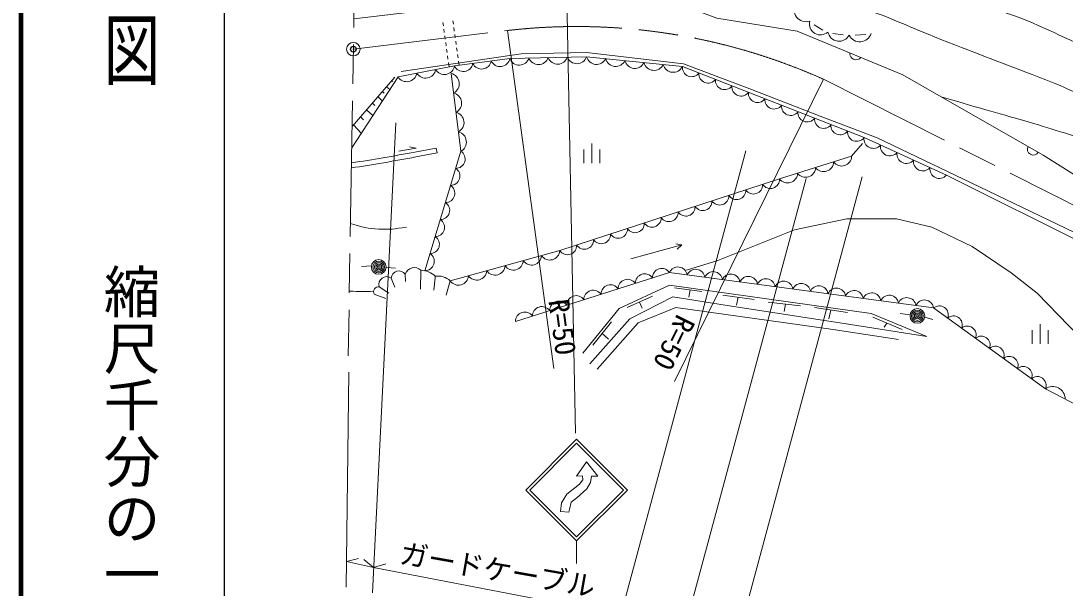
# Model space of a CAD drawing. Units: millimetres at full size, sheet at 1:1000; details may follow other scales. Extents: x 40000 to 680000, y 20000 to 380000.
# Drawn here: x 40000 to 132496, y 262268 to 312463 of the extents above; entities that cross this region are included whole.
import ezdxf
from ezdxf.enums import TextEntityAlignment as Align

# ---------------------------------------------------------------- set-up
doc = ezdxf.new("R2010")
doc.units = ezdxf.units.MM
doc.header["$LTSCALE"] = 1000
doc.header["$PDMODE"] = 32
doc.header["$PDSIZE"] = 500
doc.linetypes.add('CHAIN', pattern=[18.5, 12, -1.5, 3.5, -1.5])
for name, color, linetype, lineweight in [('M-BGD', 7, 'Continuous', 13), ('M-BMK', 2, 'CHAIN', 13), ('M-BMK-SRVR', 3, 'Continuous', 13), ('M-STR-HTXT', 7, 'Continuous', 13), ('M-STR-STRC', 7, 'Continuous', 13), ('M-TTL', 2, 'Continuous', 140), ('M-TTL-BAND', 7, 'Continuous', 25)]:
    doc.layers.add(name, color=color, linetype=linetype, lineweight=lineweight)
doc.layers.add('M-OTRS', color=6, linetype='Continuous')
doc.styles.add('@ＭＳ ゴシック', font='')
doc.styles.add('ＭＳ ゴシック', font='')
doc.styles.get('@ＭＳ ゴシック').set_extended_font_data('@MS Gothic')
doc.styles.get('ＭＳ ゴシック').set_extended_font_data('MS Gothic')

msp = doc.modelspace()

# ---------------------------------------------------------------- linework, layer by layer
at = {"layer": 'M-BGD'}
for p, q in [((77378, 312336), (77420, 312039)), ((77461, 311742), (77503, 311444)), ((78268, 312460), (78309, 312162)), ((78350, 311865), (78392, 311568)), ((110262, 312121), (111045, 311652)), ((77544, 311147), (77585, 310850)), ((78433, 311271), (78474, 310974)), ((111920, 311358), (112844, 311225)), ((113904, 311201), (114844, 311266)), ((77627, 310553), (77668, 310256)), ((77709, 309959), (77751, 309662)), ((78516, 310677), (78557, 310380)), ((78598, 310082), (78640, 309785)), ((77792, 309364), (77833, 309067)), ((78681, 309488), (78722, 309191)), ((77875, 308770), (77928, 308388)), ((78764, 308894), (78817, 308511)), ((69303, 301237), (73405, 307526)), ((69335, 303110), (73124, 307486)), ((72848, 307167), (72952, 307091)), ((72015, 306205), (72181, 306065)), ((72384, 306632), (72672, 306403)), ((71628, 305758), (72006, 305382)), ((70628, 304603), (71166, 304093)), ((71137, 305191), (71365, 304982)), ((70084, 303975), (70353, 303717)), ((69472, 303268), (70143, 302524)), ((90569, 299859), (90569, 301609)), ((73474, 300933), (75028, 301192)), ((75028, 301192), (74413, 301310)), ((74910, 300855), (76780, 301215)), ((74993, 300423), (76863, 300783)), ((76780, 301215), (76863, 300783)), ((89869, 299859), (89869, 301084)), ((91269, 299859), (91269, 301084)), ((138570, 290530), (121983, 298814)), ((94035, 291410), (98554, 292635)), ((98554, 292635), (98006, 292745)), ((98554, 292635), (98137, 292263)), ((71051, 290780), (70175, 290723)), ((72369, 290639), (73178, 290590)), ((72799, 289696), (73138, 288896)), ((74051, 290054), (74070, 289404)), ((75436, 290403), (75389, 288717)), ((71744, 288943), (72601, 288368)), ((78035, 289461), (77677, 288199)), ((97893, 288837), (100332, 288516)), ((99280, 288654), (99155, 288027)), ((71292, 288274), (72328, 287888)), ((93711, 287104), (95934, 288093)), ((102186, 288184), (104945, 287818)), ((103532, 288006), (103394, 287292)), ((94793, 287585), (95029, 287038)), ((106181, 287586), (109051, 287248)), ((107729, 287403), (107599, 286749)), ((110308, 287087), (113223, 286660)), ((111735, 286878), (111577, 286090)), ((92315, 285822), (90658, 283778)), ((115458, 286252), (118058, 285140)), ((118758, 286447), (117883, 286580)), ((120060, 286237), (120769, 286032)), ((116691, 285725), (116466, 285366)), ((129584, 283875), (129584, 285100)), ((130284, 283875), (130284, 285625)), ((130984, 283875), (130984, 285100)), ((91479, 284791), (92045, 284312))]:
    msp.add_line(p, q, dxfattribs=at)
for points in [[(69495, 312637), (75980, 313419), (79262, 313932), (86835, 314796), (91255, 315148), (96154, 314796), (101648, 312707), (108752, 311563), (118115, 307698), (121518, 305739), (130554, 300594), (134605, 298049)], [(73405, 307526), (78404, 308478), (83303, 309132), (90108, 309295), (98601, 308424), (114687, 302136), (121983, 298814)], [(73677, 307991), (84320, 309563), (90112, 309667), (98702, 308650), (104560, 306455), (110786, 304035), (115859, 302106), (124168, 298135), (136345, 292283), (139083, 291034), (145840, 289737), (152837, 289913), (157560, 290778), (168528, 295998), (175941, 299392), (182618, 302322), (191376, 303235), (200727, 301954), (206219, 301121), (211006, 299280)], [(75779, 290357), (78965, 300923), (78121, 307810)], [(78035, 289461), (87734, 292133), (107204, 298487), (113588, 300483), (114549, 301620)], [(98969, 290407), (101739, 291254), (108514, 293985), (113157, 294946), (117560, 294946), (120699, 294209), (124253, 292496), (127728, 290159), (130033, 288365), (133764, 284507), (137254, 281192), (141336, 278718), (146186, 275735), (147963, 274918)], [(76698, 289866), (76688, 289715), (76585, 288632)], [(137880, 275787), (135976, 277199), (130757, 279905), (120846, 287062), (97460, 290191), (83802, 285849)], [(89773, 283049), (92991, 287020), (97459, 289086), (115311, 286572), (120243, 284538), (113486, 285595), (102374, 287292), (97747, 288045), (93936, 286091), (90382, 282105)], [(91054, 281656), (94673, 285739), (98019, 287100), (111949, 285163), (117729, 284266)]]:
    msp.add_lwpolyline(points, dxfattribs=at)
for centre, radius in [((71700, 290687), 650), ((71700, 290687), 520), ((71700, 290687), 390), ((71700, 290687), 260), ((71700, 290687), 130), ((71700, 290687), 20), ((119408, 286354), 650), ((119408, 286354), 520), ((119408, 286354), 390), ((119408, 286354), 260), ((119408, 286354), 130), ((119408, 286354), 20)]:
    msp.add_circle(centre, radius, dxfattribs=at)
for centre, radius, start, end in [((109548, 313456), 1065, 149.09944, 287.87895), ((110820, 312197), 976, 165.47649, 312.7073), ((112481, 311690), 1021, 191.88775, 331.34081), ((114311, 311645), 1034, 205.40387, 343.57543), ((82452, 309286), 866, 205.46093, 349.72836), ((84147, 309455), 903, 200.99351, 341.75616), ((85848, 309496), 903, 200.99351, 341.75616), ((87549, 309537), 903, 200.99351, 341.75616), ((89250, 309578), 903, 200.99351, 341.75616), ((90989, 309514), 907, 193.94298, 334.34499), ((92687, 309339), 907, 193.94298, 334.34499), ((94386, 309165), 907, 193.94298, 334.34499), ((113976, 309576), 553, 173.93061, 321.20863), ((75848, 308296), 900, 210.24098, 351.33644), ((77515, 308614), 900, 210.24098, 351.33644), ((79185, 308851), 866, 205.46093, 349.72836), ((80819, 309068), 866, 205.46093, 349.72836), ((96084, 308991), 907, 193.94298, 334.34499), ((97783, 308817), 907, 193.94298, 334.34499), ((99410, 308337), 814, 173.87335, 323.42928), ((74182, 307979), 900, 210.24098, 351.33644), ((77903, 306909), 927, 297.6313, 76.33992), ((100872, 307766), 814, 173.87335, 323.42928), ((102335, 307194), 814, 173.87335, 323.42928), ((103797, 306622), 814, 173.87335, 323.42928), ((78113, 305187), 927, 297.6313, 76.33992), ((105259, 306051), 814, 173.87335, 323.42928), ((106722, 305479), 814, 173.87335, 323.42928), ((78324, 303466), 927, 297.6313, 76.33992), ((108184, 304908), 814, 173.87335, 323.42928), ((109647, 304336), 814, 173.87335, 323.42928), ((111109, 303764), 814, 173.87335, 323.42928), ((78535, 301744), 927, 297.6313, 76.33992), ((112571, 303193), 814, 173.87335, 323.42928), ((114034, 302621), 814, 173.87335, 323.42928), ((115515, 302018), 836, 171.88549, 319.14062), ((41559, 479958), 182182, 278.75227, 280.54821), ((78529, 300231), 818, 268.66579, 57.77195), ((116974, 301354), 836, 171.88549, 319.14062), ((118433, 300689), 836, 171.88549, 319.14062), ((129671, 301102), 512, 150.80509, 329.89118), ((41559, 479958), 182622, 278.72862, 280.54821), ((111110, 300004), 882, 216.03922, 358.69665), ((112706, 300503), 882, 216.03922, 358.69665), ((119892, 300025), 836, 171.88549, 319.14062), ((78074, 298722), 818, 268.66579, 57.77195), ((107918, 299006), 882, 216.03922, 358.69665), ((109514, 299505), 882, 216.03922, 358.69665), ((121351, 299360), 836, 171.88549, 319.14062), ((77619, 297212), 818, 268.66579, 57.77195), ((104890, 297960), 817, 213.47843, 2.66621), ((106388, 298449), 817, 213.47843, 2.66621), ((101895, 296982), 817, 213.47843, 2.66621), ((103393, 297471), 817, 213.47843, 2.66621), ((77164, 295703), 818, 268.66579, 57.77195), ((98900, 296005), 817, 213.47843, 2.66621), ((100397, 296494), 817, 213.47843, 2.66621), ((95904, 295027), 817, 213.47843, 2.66621), ((97402, 295516), 817, 213.47843, 2.66621), ((76708, 294194), 818, 268.66579, 57.77195), ((94407, 294539), 817, 213.47843, 2.66621), ((76253, 292684), 818, 268.66579, 57.77195), ((91411, 293561), 817, 213.47843, 2.66621), ((92909, 294050), 817, 213.47843, 2.66621), ((88416, 292584), 817, 213.47843, 2.66621), ((89914, 293073), 817, 213.47843, 2.66621), ((75798, 291175), 818, 268.66579, 57.77195), ((85234, 291741), 886, 214.22536, 356.58488), ((86850, 292186), 886, 214.22536, 356.58488), ((74859, 289770), 856, 47.61996, 160.63587), ((82001, 290850), 886, 214.22536, 356.58488), ((83617, 291295), 886, 214.22536, 356.58488), ((96770, 289732), 828, 33.6346, 181.64014), ((98211, 289873), 816, 7.69906, 157.05779), ((99770, 289665), 816, 7.69906, 157.05779), ((72394, 289148), 682, 53.57994, 197.49542), ((73494, 289634), 698, 36.98052, 174.91027), ((75353, 288456), 1949, 46.3525, 87.56031), ((76953, 288296), 1590, 47.08234, 99.22326), ((78768, 289959), 886, 214.22536, 356.58488), ((80384, 290404), 886, 214.22536, 356.58488), ((93735, 288767), 828, 33.6346, 181.64014), ((95252, 289250), 828, 33.6346, 181.64014), ((101329, 289456), 816, 7.69906, 157.05779), ((102888, 289247), 816, 7.69906, 157.05779), ((104447, 289039), 816, 7.69906, 157.05779), ((106006, 288830), 816, 7.69906, 157.05779), ((71699, 288486), 459, 84.38962, 207.48857), ((90700, 287802), 828, 33.6346, 181.64014), ((92217, 288285), 828, 33.6346, 181.64014), ((107565, 288621), 816, 7.69906, 157.05779), ((109124, 288413), 816, 7.69906, 157.05779), ((110683, 288204), 816, 7.69906, 157.05779), ((112242, 287996), 816, 7.69906, 157.05779), ((113801, 287787), 816, 7.69906, 157.05779), ((87665, 286837), 828, 33.6346, 181.64014), ((89182, 287320), 828, 33.6346, 181.64014), ((115360, 287578), 816, 7.69906, 157.05779), ((116919, 287370), 816, 7.69906, 157.05779), ((118478, 287161), 816, 7.69906, 157.05779), ((120037, 286952), 816, 7.69906, 157.05779), ((86147, 286355), 828, 33.6346, 181.64014), ((121356, 286463), 786, 337.88265, 130.4488), ((84630, 285872), 828, 33.6346, 181.64014), ((122595, 285569), 786, 337.88265, 130.4488), ((123834, 284674), 786, 337.88265, 130.4488), ((125072, 283779), 786, 337.88265, 130.4488), ((126311, 282885), 786, 337.88265, 130.4488), ((127550, 281990), 786, 337.88265, 130.4488), ((128789, 281095), 786, 337.88265, 130.4488), ((130028, 280201), 786, 337.88265, 130.4488), ((131396, 279010), 1100, 359.63864, 125.55646)]:
    msp.add_arc(centre, radius, start, end, dxfattribs=at)
for points, knots in [([(85399, 329368), (86972, 327395), (87535, 326617), (89297, 325298), (90768, 324197), (91673, 323641), (93379, 322957), (96485, 321714), (98470, 321807), (101709, 320970), (105926, 319880), (108304, 319309), (112460, 318003), (115604, 317015), (117274, 316189), (120408, 315173), (123116, 314294), (124708, 314044), (127404, 313131), (130698, 312016), (132332, 310829), (135624, 309707), (137161, 309183), (138034, 308741), (139658, 308700), (140440, 308680), (140774, 308676), (141658, 308809)], [0, 0, 0, 0, 1, 1, 1, 2, 2, 2, 3, 3, 3, 4, 4, 4, 5, 5, 5, 6, 6, 6, 7, 7, 7, 8, 8, 8, 9, 9, 9, 9]), ([(82460, 322649), (83843, 322031), (84224, 321882), (85362, 321407), (89257, 319782), (91396, 318661), (95496, 317659), (98812, 316848), (100757, 316814), (104102, 316132), (107814, 315376), (109922, 315024), (113542, 313911), (116971, 312856), (118755, 311870), (122102, 310579), (125497, 309270), (127403, 308546), (130802, 307248), (133223, 306323), (134466, 305420), (137002, 304888), (138518, 304570), (139131, 304469), (140931, 304360)], [0, 0, 0, 0, 1, 1, 1, 2, 2, 2, 3, 3, 3, 4, 4, 4, 5, 5, 5, 6, 6, 6, 7, 7, 7, 8, 8, 8, 8]), ([(121518, 305739), (125502, 304593), (126502, 304306), (129695, 303381), (132117, 302678), (133446, 302181), (135895, 301576), (137317, 301225), (138142, 300806), (139597, 300974), (140047, 301026), (140247, 301037), (140738, 301181)], [0, 0, 0, 0, 1, 1, 1, 2, 2, 2, 3, 3, 3, 4, 4, 4, 4]), ([(69192, 294519), (70306, 294210), (70710, 294093), (71710, 294040), (72668, 293988), (73065, 294046), (74160, 294216)], [0, 0, 0, 0, 1, 1, 1, 2, 2, 2, 2]), ([(69092, 288533), (69649, 288531), (69792, 288531), (70241, 288522), (70631, 288514), (70756, 288510), (71240, 288494)], [0, 0, 0, 0, 1, 1, 1, 2, 2, 2, 2])]:
    msp.add_open_spline(points, degree=3, knots=knots, dxfattribs=at)
for p in [(71700, 290687), (119408, 286354)]:
    msp.add_point(p, dxfattribs=at)
at = {"layer": 'M-BMK'}
for p, q in [((69992, 342380), (68997, 282829)), ((69450, 309960), (83092, 311613)), ((111088, 307301), (135708, 294916))]:
    msp.add_line(p, q, dxfattribs=at)
msp.add_arc((89228, 258405), 53560, 65.91202, 96.57868, dxfattribs=at)
at = {"layer": 'M-BMK-SRVR'}
msp.add_circle((69450, 309960), 600, dxfattribs=at)
at = {"layer": 'M-OTRS'}
msp.add_point((69450, 309960), dxfattribs=at)
at = {"layer": 'M-STR-HTXT'}
for p, q in [((83092, 311613), (87219, 281694)), ((111088, 307301), (97891, 280540)), ((73201, 303432), (71134, 261860)), ((104219, 300971), (92741, 258436)), ((109562, 298509), (98453, 257342)), ((114533, 298652), (103144, 256443)), ((69060, 281364), (68801, 262364)), ((68831, 264611), (69913, 264893)), ((68831, 264611), (71245, 264100)), ((71245, 264100), (70371, 264796)), ((71245, 264100), (72322, 264402)), ((71245, 264100), (93134, 259893))]:
    msp.add_line(p, q, dxfattribs=at)
at = {"layer": 'M-STR-STRC'}
for p, q in [((88342, 314916), (89119, 275983)), ((84729, 270943), (89229, 275443)), ((85083, 270943), (89229, 275089)), ((93730, 270943), (89229, 275443)), ((93376, 270943), (89229, 275089)), ((84729, 270943), (89229, 266442)), ((85083, 270943), (89229, 266796)), ((89229, 266796), (93376, 270943)), ((89230, 266443), (93730, 270943)), ((89230, 266443), (89230, 264443))]:
    msp.add_line(p, q, dxfattribs=at)
msp.add_lwpolyline([(87796, 269055), (87875, 269806), (88346, 270571), (89471, 271479), (89764, 271850), (89754, 272190), (89226, 272174), (90097, 273442), (91107, 272161), (90546, 272161), (90468, 271604), (90126, 271046), (89241, 270261), (88737, 269862), (88598, 269237), (88533, 268999)], close=True, dxfattribs=at)
at = {"layer": 'M-TTL'}
msp.add_line((40000, 380000), (40000, 20000), dxfattribs=at)
at = {"layer": 'M-TTL-BAND'}
msp.add_line((58000, 370000), (58000, 20000), dxfattribs=at)

# ---------------------------------------------------------------- texts
at = {"layer": 'M-STR-HTXT', "style": 'ＭＳ ゴシック'}
for rotation, p in [(277.853, (87974, 285365)), (243.75, (97863, 283973))]:
    msp.add_text('R=50', height=1833, rotation=rotation, dxfattribs=at).set_placement(p, align=Align.MIDDLE_CENTER)
msp.add_text('ガードケーブル', height=1833, rotation=350.015, dxfattribs=at).set_placement((73358, 263958), align=Align.BOTTOM_LEFT)
at = {"layer": 'M-TTL-BAND', "style": '@ＭＳ ゴシック', "width": 1.4}
msp.add_text('平  面  図', height=3666, rotation=270, dxfattribs=at).set_placement((49777, 306475), align=Align.MIDDLE_RIGHT)
at = {"layer": 'M-TTL-BAND', "style": '@ＭＳ ゴシック'}
msp.add_text('縮尺千分の一', height=3666, rotation=270, dxfattribs=at).set_placement((49777, 261030), align=Align.MIDDLE_RIGHT)

doc.saveas('drawing.dxf')
